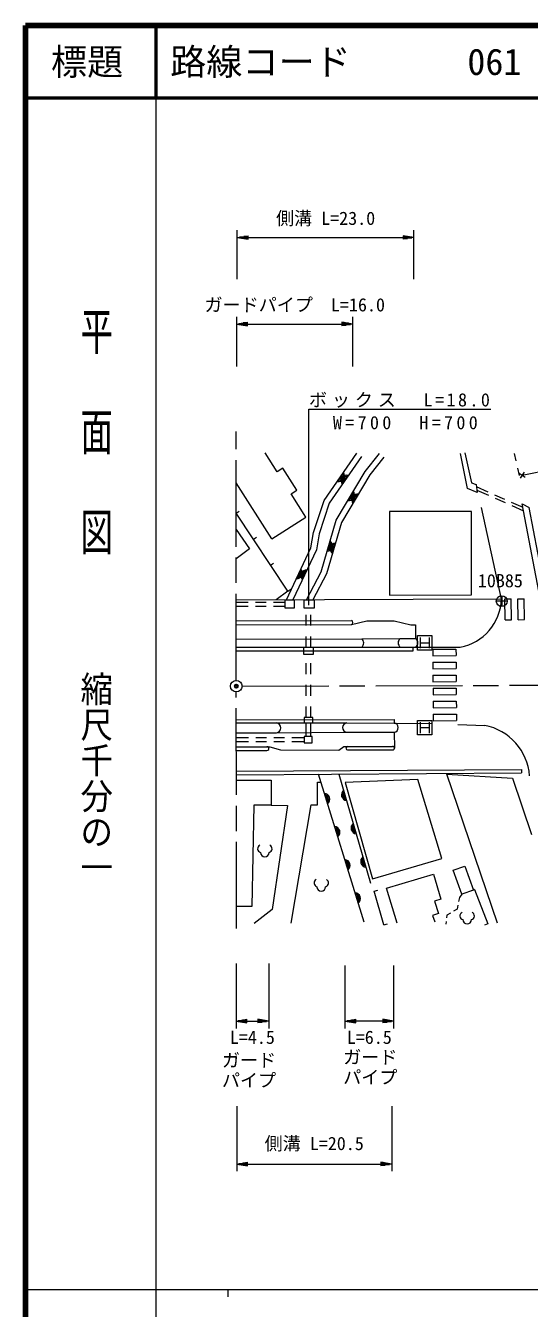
# Model space of a CAD drawing. Units: millimetres, scale not verified. Extents: x 40000 to 680000, y 20000 to 380000.
# Drawn here: x 40000 to 109717, y 202388 to 380000 of the extents above; entities that cross this region are included whole.
import ezdxf
from ezdxf.enums import TextEntityAlignment as Align

# ---------------------------------------------------------------- set-up
doc = ezdxf.new("R2010")
doc.units = ezdxf.units.MM
doc.header["$LTSCALE"] = 1000
doc.header["$PDMODE"] = 32
doc.header["$PDSIZE"] = 500
doc.linetypes.add('CHAIN', pattern=[18.5, 12, -1.5, 3.5, -1.5])
for name, color, linetype, lineweight in [('M-BGD', 7, 'Continuous', 13), ('M-BMK', 2, 'CHAIN', 13), ('M-BMK-SRVR', 3, 'Continuous', 13), ('M-STR-HTXT', 7, 'Continuous', 13), ('M-STR-STRC', 7, 'Continuous', 13), ('M-STR-STRD', 7, 'Continuous', 13), ('M-TTL', 2, 'Continuous', 140), ('M-TTL-BAND', 7, 'Continuous', 13), ('M-TTL-LINE', 7, 'Continuous', 50)]:
    doc.layers.add(name, color=color, linetype=linetype, lineweight=lineweight)
doc.layers.add('M-OTRS', color=6, linetype='Continuous')
doc.layers.add('M-TTL-TXT', color=7, linetype='Continuous')
doc.styles.add('@ＭＳ ゴシック', font='')
doc.styles.add('ＭＳ ゴシック', font='')
doc.styles.get('@ＭＳ ゴシック').set_extended_font_data('@MS Gothic')
doc.styles.get('ＭＳ ゴシック').set_extended_font_data('MS Gothic')

msp = doc.modelspace()

# ---------------------------------------------------------------- linework, layer by layer
at = {"layer": 'M-BGD'}
for p, q in [((107615, 320771), (107857, 319722)), ((108082, 318747), (108324, 317697)), ((108308, 318031), (109142, 317479)), ((109001, 318171), (108449, 317338)), ((74087, 308955), (69150, 316715)), ((102379, 316180), (103995, 315459)), ((102448, 315695), (104077, 314968)), ((104909, 315052), (106279, 314441)), ((104991, 314561), (106361, 313950)), ((69151, 312518), (69568, 312794)), ((69151, 312518), (69568, 312794)), ((105845, 300580), (103117, 313284)), ((107192, 314034), (108808, 313314)), ((107274, 313543), (108904, 312817)), ((111229, 300731), (108716, 313795)), ((108716, 313795), (109685, 313257)), ((112097, 300722), (109685, 313257)), ((76285, 301707), (69151, 312518)), ((71529, 308915), (71946, 309190)), ((73907, 305311), (74324, 305586)), ((76285, 301707), (76702, 301983)), ((105845, 300580), (69155, 300459)), ((76285, 301707), (74683, 300478)), ((106320, 300616), (107220, 300626)), ((106352, 297720), (106320, 300616)), ((107252, 297730), (107220, 300626)), ((108119, 300636), (109019, 300646)), ((108152, 297740), (108119, 300636)), ((109052, 297751), (109019, 300646)), ((70791, 300128), (69156, 300123)), ((70793, 299568), (69158, 299563)), ((73291, 300137), (71791, 300132)), ((73293, 299576), (71793, 299572)), ((75926, 300145), (74291, 300140)), ((75928, 299585), (74293, 299580)), ((78838, 296923), (78838, 298423)), ((79488, 296923), (79488, 298423)), ((69155, 297586), (85086, 297630)), ((69156, 297043), (85087, 297087)), ((106352, 297720), (107252, 297730)), ((108152, 297740), (109052, 297751)), ((69157, 295048), (86515, 295108)), ((78838, 293923), (78838, 295423)), ((79488, 293923), (79488, 295423)), ((86515, 295108), (91839, 295145)), ((91839, 295145), (93948, 295145)), ((69157, 293423), (93654, 293436)), ((93654, 293436), (93653, 293931)), ((96350, 293655), (99562, 293676)), ((96350, 293655), (96355, 292755)), ((99562, 293676), (99568, 292776)), ((78838, 290217), (78838, 291717)), ((79488, 290217), (79488, 291717)), ((96355, 292755), (99568, 292776)), ((96361, 291855), (99574, 291876)), ((96361, 291855), (96367, 290955)), ((99574, 291876), (99580, 290976)), ((96367, 290955), (99580, 290976)), ((96373, 290055), (99586, 290076)), ((96373, 290055), (96379, 289155)), ((99586, 290076), (99592, 289176)), ((78838, 287217), (78838, 288717)), ((79488, 287217), (79488, 288717)), ((96379, 289155), (99592, 289176)), ((96385, 288255), (99597, 288276)), ((96385, 288255), (96390, 287355)), ((99597, 288276), (99603, 287376)), ((96390, 287355), (99603, 287376)), ((96396, 286455), (99609, 286476)), ((96396, 286455), (96402, 285555)), ((99609, 286476), (99615, 285576)), ((78838, 284217), (78838, 285717)), ((79488, 284217), (79488, 285717)), ((96402, 285555), (99615, 285576)), ((96408, 284655), (99621, 284676)), ((96408, 284655), (96414, 283755)), ((99621, 284676), (99627, 283776)), ((69161, 283892), (91003, 283944)), ((78838, 281592), (78838, 283440)), ((79488, 281592), (79488, 283440)), ((91003, 283944), (91021, 283433)), ((96414, 283755), (99627, 283776)), ((69157, 282096), (74716, 282081)), ((70848, 281406), (69161, 281408)), ((70847, 280825), (69161, 280827)), ((73347, 280822), (71847, 280824)), ((73348, 281404), (71848, 281405)), ((75847, 280820), (74347, 280821)), ((75848, 281401), (74348, 281403)), ((74716, 282081), (84443, 282168)), ((78533, 280817), (76847, 280819)), ((78534, 281398), (76848, 281400)), ((84443, 282168), (91020, 282161)), ((91020, 282161), (91049, 279966)), ((69160, 280133), (73394, 280147)), ((69162, 279638), (73395, 279652)), ((84541, 280169), (90777, 280183)), ((84542, 279707), (90778, 279721)), ((69163, 276755), (108645, 277021)), ((69166, 276263), (108648, 276529)), ((86858, 255865), (80534, 276339)), ((83363, 276358), (87741, 261255)), ((108645, 277021), (108648, 276529)), ((88256, 260167), (88737, 260304)), ((88256, 260167), (88737, 260304)), ((89593, 255475), (88256, 260167)), ((100365, 259733), (100033, 259293)), ((102128, 260385), (101661, 260205)), ((102128, 260385), (103960, 255629)), ((99731, 257656), (99231, 257367)), ((99836, 258229), (99731, 257656)), ((100033, 259293), (99927, 258721)), ((98196, 255951), (98152, 255571)), ((98298, 256828), (98254, 256448)), ((98798, 257117), (98298, 256828)), ((89593, 255475), (90074, 255612)), ((103960, 255629), (103494, 255450)), ((103960, 255629), (103494, 255450))]:
    msp.add_line(p, q, dxfattribs=at)
for points in [[(74087, 308955), (78802, 311954), (76760, 315163), (77556, 315670), (75602, 318742), (74806, 318235), (73150, 320838)], [(76085, 300482), (79495, 307682), (79864, 309806), (81299, 314249), (85819, 320787)], [(86477, 320332), (82024, 313891), (80642, 309614), (80265, 307438), (76972, 300485)], [(78850, 300491), (80887, 304387), (82970, 311507), (86986, 318258), (88964, 320761)], [(89592, 320265), (87646, 317804), (83709, 311185), (81633, 304087), (79754, 300494)], [(100800, 320838), (101692, 316686), (102339, 316466), (102494, 315367), (101149, 315897), (100166, 320760)], [(108725, 317755), (121052, 320260), (124909, 300664)], [(69152, 310248), (70995, 307567), (69153, 306158)], [(85087, 297087), (87201, 297576), (90992, 297576), (93298, 297022), (93943, 297022), (93948, 295145)], [(73394, 280147), (73800, 280153), (75283, 279713), (83334, 279696), (84051, 280169), (84541, 280169)], [(69163, 275540), (73978, 275540), (73978, 272083), (71603, 272083), (71320, 258040), (69169, 258040)], [(105300, 255707), (98289, 276336), (107367, 275788), (110025, 268012)], [(76741, 255724), (79537, 272087), (80392, 272119), (80403, 275255), (80869, 275255)], [(73978, 272083), (76248, 272004), (74110, 257632), (71643, 255691)], [(91410, 255708), (89946, 260592), (96442, 262499), (97445, 259062), (96590, 258783), (97132, 257040), (96327, 256777), (96623, 255905)]]:
    msp.add_lwpolyline(points, dxfattribs=at)
for points in [[(90372, 301145), (101721, 301174), (101692, 312735), (90343, 312706)], [(75925, 300482), (77181, 300486), (77185, 299351), (75929, 299347)], [(78556, 300490), (79916, 300495), (79919, 299351), (78559, 299347)], [(78502, 293923), (79773, 293923), (79773, 292908), (78502, 292908)], [(78570, 283440), (79744, 283440), (79744, 284217), (78570, 284217)], [(78534, 280672), (79651, 280672), (79651, 281592), (78534, 281592)], [(84219, 275217), (87993, 261872), (97589, 264660), (94283, 275612)], [(100783, 263626), (101967, 260304), (100365, 259733), (99181, 263054)]]:
    msp.add_lwpolyline(points, close=True, dxfattribs=at)
for centre, radius, start, end in [((83302, 317696), 812, 257.96009, 32.72036), ((83302, 317696), 650, 264.07588, 26.60457), ((83302, 317696), 488, 275.20857, 15.47188), ((83302, 317696), 325, 309.39786, 341.28259), ((84508, 316934), 812, 77.96009, 212.72036), ((84508, 316934), 650, 84.07588, 206.60457), ((84508, 316934), 488, 95.20857, 195.47188), ((84508, 316934), 325, 129.39786, 161.28259), ((84709, 315043), 812, 261.87452, 36.63479), ((84709, 315043), 650, 267.9903, 30.519), ((84709, 315043), 488, 279.12299, 19.38631), ((84709, 315043), 325, 313.31228, 345.19702), ((85946, 314335), 812, 81.87452, 216.63479), ((85946, 314335), 650, 87.9903, 210.519), ((85946, 314335), 488, 99.12299, 199.38631), ((85946, 314335), 325, 133.31228, 165.19702), ((81629, 308035), 812, 276.3177, 51.07797), ((81629, 308035), 650, 282.43349, 44.96219), ((81629, 308035), 488, 293.56618, 33.8295), ((81629, 308035), 325, 327.75547, 359.64021), ((82971, 307548), 812, 96.3177, 231.07797), ((82971, 307548), 650, 102.43349, 224.96219), ((82971, 307548), 488, 113.56618, 213.8295), ((82971, 307548), 325, 147.75547, 179.64021), ((77508, 304216), 812, 267.27825, 42.03852), ((77508, 304216), 650, 273.39404, 35.92274), ((77508, 304216), 488, 284.52673, 24.79005), ((77508, 304216), 325, 318.71602, 350.60076), ((78901, 303828), 812, 87.27825, 222.03852), ((78901, 303828), 650, 93.39404, 215.92274), ((78901, 303828), 488, 104.52673, 204.79005), ((78901, 303828), 325, 138.71602, 170.60076), ((85021, 297359), 279, 283.67239, 76.64675), ((86015, 294513), 778, 311.1344, 49.92759), ((92345, 294545), 785, 130.13239, 231.54048), ((93612, 294544), 689, 297.13134, 60.81977), ((74619, 282761), 687, 278.09075, 81.60477), ((84498, 282804), 638, 94.83573, 265.03551), ((90936, 282797), 642, 277.51245, 82.35879), ((73428, 279899), 250, 262.47148, 97.90229), ((84564, 279938), 232, 95.50715, 264.74637), ((90815, 279952), 234, 260.84019, 99.41333), ((81273, 272889), 812, 309.78476, 84.54503), ((81273, 272889), 650, 315.90055, 78.42924), ((84516, 273504), 812, 128.78496, 263.54523), ((84516, 273504), 650, 134.90075, 257.42944), ((84516, 273504), 488, 146.03343, 246.29675), ((81273, 272889), 488, 327.03324, 67.29655), ((81273, 272889), 325, 1.22253, 33.10726), ((84516, 273504), 325, 180.22272, 212.10746), ((82689, 268303), 812, 309.78476, 84.54503), ((82689, 268303), 650, 315.90055, 78.42924), ((82689, 268303), 488, 327.03324, 67.29655), ((82689, 268303), 325, 1.22253, 33.10726), ((85852, 268894), 812, 128.78496, 263.54523), ((85852, 268894), 650, 134.90075, 257.42944), ((85852, 268894), 488, 146.03343, 246.29675), ((85852, 268894), 325, 180.22272, 212.10746), ((72643, 266044), 536, 116.08703, 255.33416), ((73572, 266044), 536, 284.66584, 63.91297), ((73107, 265526), 600, 180, 0), ((87188, 264283), 812, 128.78496, 263.54523), ((87188, 264283), 650, 134.90075, 257.42944), ((84106, 263717), 812, 309.78476, 84.54503), ((84106, 263717), 650, 315.90055, 78.42924), ((84106, 263717), 488, 327.03324, 67.29655), ((84106, 263717), 325, 1.22253, 33.10726), ((87188, 264283), 488, 146.03343, 246.29675), ((87188, 264283), 325, 180.22272, 212.10746), ((80458, 261289), 536, 116.08703, 255.33416), ((81386, 261289), 536, 284.66584, 63.91297), ((80922, 260770), 600, 180, 0), ((85522, 259131), 812, 309.78476, 84.54503), ((85522, 259131), 650, 315.90055, 78.42924), ((85522, 259131), 488, 327.03324, 67.29655), ((85522, 259131), 325, 1.22253, 33.10726), ((100643, 256733), 536, 116.08703, 255.33416), ((101108, 256214), 600, 180, 0), ((101572, 256733), 536, 284.66584, 63.91297)]:
    msp.add_arc(centre, radius, start, end, dxfattribs=at)
at = {"layer": 'M-BMK'}
for p, q in [((69159, 289343), (69147, 323792)), ((69170, 254971), (69159, 287743))]:
    msp.add_line(p, q, dxfattribs=at)
msp.add_lwpolyline([(69959, 288545), (169061, 288845), (269087, 288248), (327674, 287172), (332910, 247015)], dxfattribs=at)
at = {"layer": 'M-BMK-SRVR'}
for p, q in [((106644, 300311), (105144, 300311)), ((105894, 301061), (105894, 299561))]:
    msp.add_line(p, q, dxfattribs=at)
for centre, radius in [((105894, 300311), 750), ((69159, 288543), 800)]:
    msp.add_circle(centre, radius, dxfattribs=at)
at = {"layer": 'M-OTRS'}
msp.add_point((69159, 288543), dxfattribs=at)
at = {"layer": 'M-STR-HTXT'}
for p, q in [((69281, 344915), (69281, 351664)), ((69281, 350664), (70781, 350914)), ((69281, 350664), (70781, 350414)), ((69281, 350664), (70781, 350664)), ((70781, 350714), (69581, 350714)), ((70781, 350614), (69581, 350614)), ((69881, 350764), (70781, 350764)), ((69881, 350564), (70781, 350564)), ((70781, 350814), (70181, 350814)), ((70781, 350514), (70181, 350514)), ((70481, 350864), (70781, 350864)), ((70481, 350464), (70781, 350464)), ((70781, 350414), (70781, 350914)), ((70781, 350664), (92251, 350664)), ((93751, 350664), (92251, 350914)), ((92251, 350914), (92251, 350414)), ((92551, 350864), (92251, 350864)), ((92251, 350814), (92851, 350814)), ((93151, 350764), (92251, 350764)), ((92251, 350714), (93451, 350714)), ((93751, 350664), (92251, 350414)), ((93751, 350664), (92251, 350664)), ((92251, 350614), (93451, 350614)), ((93151, 350564), (92251, 350564)), ((92251, 350514), (92851, 350514)), ((92551, 350464), (92251, 350464)), ((93751, 344915), (93751, 351664)), ((69210, 332787), (69210, 339681)), ((85283, 332787), (85283, 339681)), ((69210, 338681), (70710, 338931)), ((69210, 338681), (70710, 338431)), ((69210, 338681), (70710, 338681)), ((70710, 338731), (69510, 338731)), ((70710, 338631), (69510, 338631)), ((69810, 338781), (70710, 338781)), ((69810, 338581), (70710, 338581)), ((70710, 338831), (70110, 338831)), ((70710, 338531), (70110, 338531)), ((70410, 338881), (70710, 338881)), ((70410, 338481), (70710, 338481)), ((70710, 338431), (70710, 338931)), ((70710, 338681), (83783, 338681)), ((85283, 338681), (83783, 338931)), ((83783, 338931), (83783, 338431)), ((84083, 338881), (83783, 338881)), ((83783, 338831), (84383, 338831)), ((84683, 338781), (83783, 338781)), ((83783, 338731), (84983, 338731)), ((85283, 338681), (83783, 338431)), ((85283, 338681), (83783, 338681)), ((83783, 338631), (84983, 338631)), ((84683, 338581), (83783, 338581)), ((83783, 338531), (84383, 338531)), ((84083, 338481), (83783, 338481)), ((79204, 326886), (104404, 326886)), ((79204, 299761), (79204, 326886)), ((69120, 250159), (69120, 241159)), ((73641, 250159), (73641, 241159)), ((84189, 249872), (84189, 241159)), ((90934, 249872), (90934, 241159)), ((69120, 242159), (70620, 242409)), ((69120, 242159), (70620, 241909)), ((69120, 242159), (70620, 242159)), ((70620, 242209), (69420, 242209)), ((70620, 242109), (69420, 242109)), ((69720, 242259), (70620, 242259)), ((69720, 242059), (70620, 242059)), ((70620, 242309), (70020, 242309)), ((70620, 242009), (70020, 242009)), ((70320, 242359), (70620, 242359)), ((70320, 241959), (70620, 241959)), ((70620, 241909), (70620, 242409)), ((70620, 242159), (72141, 242159)), ((73641, 242159), (72141, 242409)), ((72141, 242409), (72141, 241909)), ((72441, 242359), (72141, 242359)), ((72141, 242309), (72741, 242309)), ((73041, 242259), (72141, 242259)), ((72141, 242209), (73341, 242209)), ((73641, 242159), (72141, 241909)), ((73641, 242159), (72141, 242159)), ((72141, 242109), (73341, 242109)), ((73041, 242059), (72141, 242059)), ((72141, 242009), (72741, 242009)), ((72441, 241959), (72141, 241959)), ((84189, 242159), (85689, 242409)), ((84189, 242159), (85689, 241909)), ((84189, 242159), (85689, 242159)), ((85689, 242209), (84489, 242209)), ((85689, 242109), (84489, 242109)), ((84789, 242259), (85689, 242259)), ((84789, 242059), (85689, 242059)), ((85689, 242309), (85089, 242309)), ((85689, 242009), (85089, 242009)), ((85389, 242359), (85689, 242359)), ((85389, 241959), (85689, 241959)), ((85689, 241909), (85689, 242409)), ((89434, 242159), (85689, 242159)), ((90934, 242159), (89434, 242409)), ((89434, 242409), (89434, 241909)), ((89734, 242359), (89434, 242359)), ((89434, 242309), (90034, 242309)), ((90334, 242259), (89434, 242259)), ((89434, 242209), (90634, 242209)), ((90934, 242159), (89434, 241909)), ((90934, 242159), (89434, 242159)), ((89434, 242109), (90634, 242109)), ((90334, 242059), (89434, 242059)), ((89434, 242009), (90034, 242009)), ((89734, 241959), (89434, 241959)), ((69212, 230363), (69212, 221363)), ((90667, 230363), (90667, 221363)), ((69212, 222363), (70712, 222613)), ((69212, 222363), (70712, 222113)), ((69212, 222363), (70712, 222363)), ((70712, 222413), (69512, 222413)), ((70712, 222313), (69512, 222313)), ((69812, 222463), (70712, 222463)), ((69812, 222263), (70712, 222263)), ((70712, 222513), (70112, 222513)), ((70712, 222213), (70112, 222213)), ((70412, 222563), (70712, 222563)), ((70412, 222163), (70712, 222163)), ((70712, 222113), (70712, 222613)), ((70712, 222363), (89167, 222363)), ((90667, 222363), (89167, 222613)), ((89167, 222613), (89167, 222113)), ((89467, 222563), (89167, 222563)), ((89167, 222513), (89767, 222513)), ((90067, 222463), (89167, 222463)), ((89167, 222413), (90367, 222413)), ((90667, 222363), (89167, 222113)), ((90667, 222363), (89167, 222363)), ((89167, 222313), (90367, 222313)), ((90067, 222263), (89167, 222263)), ((89167, 222213), (89767, 222213)), ((89467, 222163), (89167, 222163))]:
    msp.add_line(p, q, dxfattribs=at)
at = {"layer": 'M-STR-STRC'}
for p, q in [((94228, 293544), (94228, 295544)), ((94228, 295544), (96228, 295544)), ((94603, 295294), (94603, 293794)), ((95853, 295294), (95853, 293794)), ((96228, 295544), (96228, 293544)), ((96228, 293544), (94228, 293544)), ((94603, 294544), (95853, 294544)), ((94228, 281797), (94228, 283797)), ((94228, 283797), (96228, 283797)), ((94603, 283547), (94603, 282047)), ((94603, 282797), (95853, 282797)), ((95853, 283547), (95853, 282047)), ((96228, 283797), (96228, 281797)), ((96228, 281797), (94228, 281797))]:
    msp.add_line(p, q, dxfattribs=at)
at = {"layer": 'M-STR-STRD'}
for p, q in [((69157, 293918), (100155, 293934)), ((99841, 283230), (103551, 283112))]:
    msp.add_line(p, q, dxfattribs=at)
msp.add_lwpolyline([(69161, 283455), (74719, 283440), (84444, 283440), (91021, 283433), (96227, 283363)], dxfattribs=at)
for centre, radius, start, end in [((98867, 300796), 6981, 280.62915, 358.22601), ((102066, 275551), 7705, 4.33847, 78.88616)]:
    msp.add_arc(centre, radius, start, end, dxfattribs=at)
at = {"layer": 'M-TTL'}
for p, q in [((40000, 380000), (40000, 20000)), ((680000, 380000), (40000, 380000))]:
    msp.add_line(p, q, dxfattribs=at)
at = {"layer": 'M-TTL-BAND'}
for p, q in [((58000, 370000), (58000, 20000)), ((40000, 205000), (579000, 205000)), ((68000, 205000), (68000, 204000))]:
    msp.add_line(p, q, dxfattribs=at)
at = {"layer": 'M-TTL-LINE'}
for p, q in [((58000, 380000), (58000, 370000)), ((40000, 370000), (680000, 370000))]:
    msp.add_line(p, q, dxfattribs=at)

# ---------------------------------------------------------------- texts
at = {"layer": 'M-BMK-SRVR', "style": 'ＭＳ ゴシック'}
msp.add_text('10B85', height=1833, dxfattribs=at).set_placement((102588, 301680), align=Align.BOTTOM_LEFT)
at = {"layer": 'M-STR-HTXT', "style": 'ＭＳ ゴシック'}
for s, p in [('側溝 L=23.0', (81516, 351864)), ('ガードパイプ  L=16.0', (77247, 339881)), ('L=4.5', (71380, 238459)), ('L=6.5', (87562, 238459)), ('ガード', (87705, 235710)), ('ガード', (70914, 235280)), ('パイプ', (70914, 232497)), ('パイプ', (87705, 232928)), ('側溝 L=20.5', (79940, 223752))]:
    msp.add_text(s, height=1833, dxfattribs=at).set_placement(p, align=Align.BOTTOM_CENTER)
at = {"layer": 'M-STR-HTXT', "char_height": 1833, "attachment_point": 8, "style": 'ＭＳ ゴシック'}
for s, insert in [('\\T1.27;ボックス\u3000L=18.0', (91904, 327086)), ('\\T1.37;W=700\u3000H=700', (92784, 324087))]:
    msp.add_mtext(s, dxfattribs=dict(at, insert=insert))
at = {"layer": 'M-TTL-BAND', "style": '@ＭＳ ゴシック'}
for s, width, p in [('平  面  図', 1.55, (49777, 306475)), ('縮尺千分の一', 1.1, (49777, 261030))]:
    msp.add_text(s, height=3290, rotation=270, dxfattribs=dict(at, width=width)).set_placement(p, align=Align.MIDDLE_RIGHT)
at = {"layer": 'M-TTL-TXT', "style": 'ＭＳ ゴシック'}
msp.add_text('標題', height=3666, dxfattribs=at).set_placement((48500, 375000), align=Align.MIDDLE_CENTER)
for s, p in [('路線コード', (60000, 375000)), ('061', (101142, 375000))]:
    msp.add_text(s, height=3666, dxfattribs=at).set_placement(p, align=Align.MIDDLE_LEFT)

doc.saveas('drawing.dxf')
